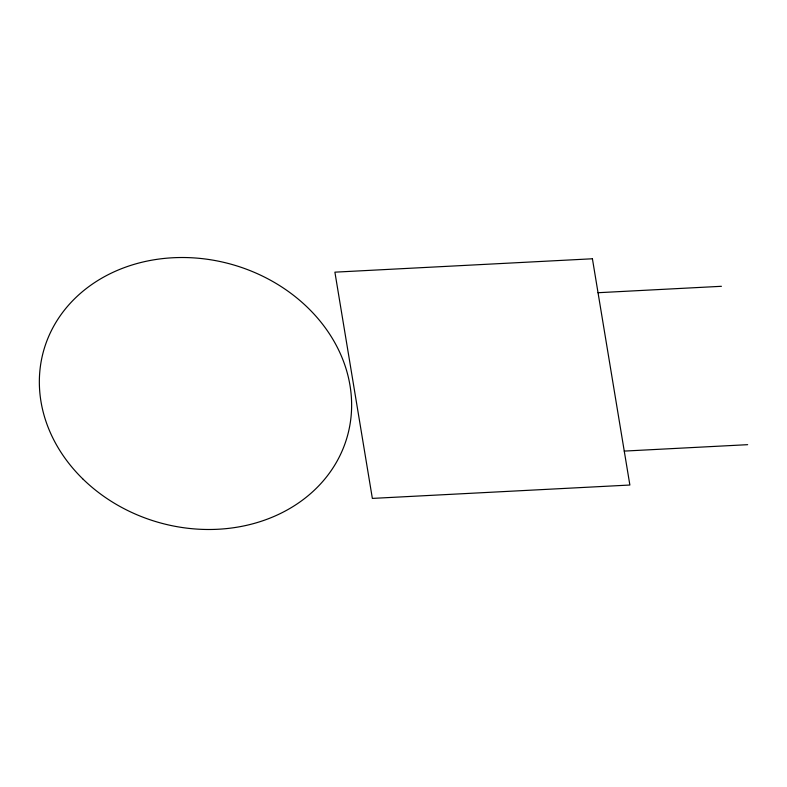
<?xml version="1.0" encoding="UTF-8"?>
<svg xmlns="http://www.w3.org/2000/svg" width="787" height="787" viewBox="0 0 787 787"><rect width="100%" height="100%" fill="white"/><g stroke="black" fill="none" stroke-linecap="round" stroke-linejoin="round"><path stroke-width="1.18" d="M598.031 292.715L721.423 286.301M624.258 451.089L747.65 444.675M592.414 258.775L334.898 272.164L372.359 498.407L629.875 485.028L592.414 258.775M82.665 478.781A157.764 134.085 15.8 0 0 345.375 442.589A157.764 134.085 15.8 0 0 158.423 259.13A157.764 134.085 15.8 0 0 82.665 478.781"/></g></svg>
